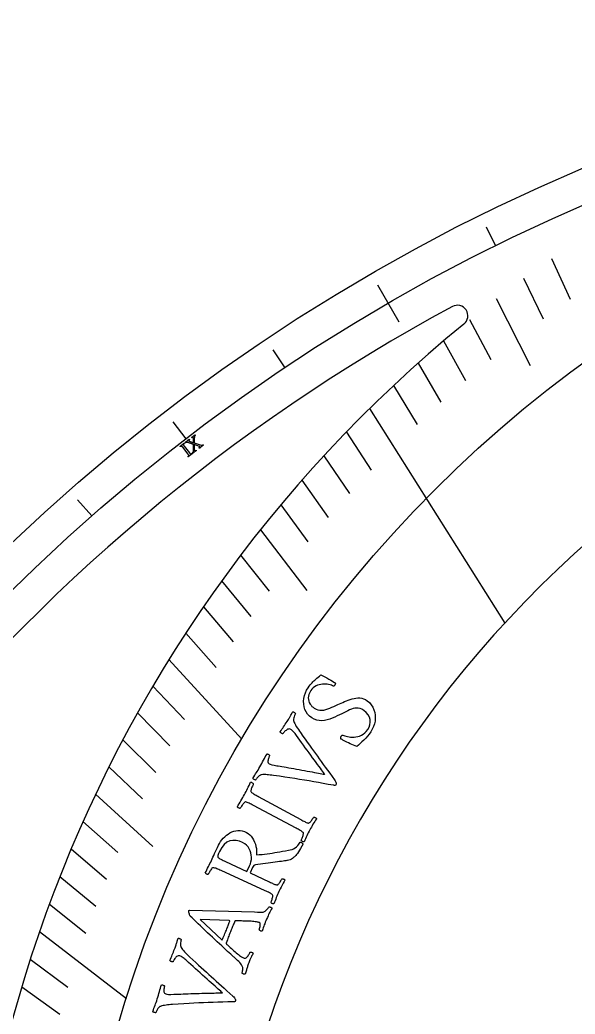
# Model space of a CAD drawing. Header units: millimetres. Extents: x -45 to 45, y -45 to 45.
# Drawn here: x -30.84 to -17.66, y 21.4 to 45 of the extents above; entities that cross this region are included whole.
import ezdxf

# ---------------------------------------------------------------- set-up
doc = ezdxf.new("R2010")
doc.units = ezdxf.units.MM
for name, color, linetype in [('CUT_INNER', 6, 'Continuous'), ('CUT_OUTER', 1, 'Continuous'), ('ENGRAVE', 7, 'Continuous'), ('ENGRAVE_FINE', 8, 'Continuous'), ('TEXT', 5, 'Continuous')]:
    doc.layers.add(name, color=color, linetype=linetype)

msp = doc.modelspace()

# ---------------------------------------------------------------- linework, layer by layer
at = {"layer": 'CUT_INNER'}
for centre, radius, start, end in [((-0.0006, 0.0002), 43.3826, 118.30636, 211.80699), ((-20.4535, 37.9752), 0.25, 309.2014, 118.30078), ((-0.0003, 12.859), 32.1407, 129.15716, 252.98559), ((-0.0002, 12.8592), 26.2907, 110.40133, 187.12707)]:
    msp.add_arc(centre, radius, start, end, dxfattribs=at)
at = {"layer": 'CUT_OUTER'}
msp.add_circle((0, 0), 45, dxfattribs=at)
at = {"layer": 'ENGRAVE'}
for points in [[(-22.35, 38.7113), (-21.8416, 37.8308)], [(-22.5369, 35.7748), (-19.3282, 30.6814)], [(-27.3018, 29.8195), (-25.5728, 27.9311)], [(-30.377, 23.3604), (-28.3137, 21.7737)]]:
    msp.add_lwpolyline(points, dxfattribs=at)
for centre, radius in [((0, 0), 44.1916), ((0, 12.859), 29.684)]:
    msp.add_circle(centre, radius, dxfattribs=at)
at = {"layer": 'ENGRAVE_FINE'}
for points in [[(-19.7703, 40.0902), (-19.5455, 39.6343)], [(-18.2194, 39.3373), (-17.7702, 38.3675)], [(-18.8825, 38.8685), (-18.4149, 37.9061)], [(-19.5306, 38.3854), (-18.7205, 36.7933)], [(-20.1635, 37.8885), (-19.6595, 36.9415)], [(-20.7809, 37.3784), (-20.2589, 36.4395)], [(-24.834, 37.1667), (-24.5515, 36.744)], [(-21.3824, 36.8556), (-20.8426, 35.9252)], [(-21.9678, 36.3209), (-21.4103, 35.3992)], [(-27.2116, 35.4629), (-26.9022, 35.0596)], [(-23.0895, 35.2179), (-22.4972, 34.3145)], [(-23.6254, 34.6508), (-23.016, 33.757)], [(-24.1446, 34.0741), (-23.5182, 33.1902)], [(-29.4728, 33.6072), (-29.1376, 33.225)], [(-24.6468, 33.4885), (-24.0037, 32.6147)], [(-25.1321, 32.8945), (-24.0317, 31.4543)], [(-25.6002, 32.2928), (-24.9241, 31.4399)], [(-26.0513, 31.6838), (-25.359, 30.8419)], [(-26.4852, 31.0682), (-25.777, 30.2374)], [(-26.902, 30.4466), (-26.178, 29.6272)], [(-27.6844, 29.1874), (-26.9296, 28.3916)], [(-28.0501, 28.5509), (-27.2802, 27.7672)], [(-28.3989, 27.9105), (-27.6141, 27.1392)], [(-28.7308, 27.2667), (-27.9314, 26.5081)], [(-29.0461, 26.6201), (-27.6883, 25.3757)], [(-29.3448, 25.9711), (-28.5169, 25.2384)], [(-29.627, 25.3202), (-28.7853, 24.6008)], [(-29.8931, 24.6678), (-29.0377, 23.9619)], [(-30.143, 24.0144), (-29.2742, 23.3223)], [(-30.5953, 22.7063), (-29.7006, 22.0423)], [(-30.7981, 22.0524), (-29.8909, 21.4028)]]:
    msp.add_lwpolyline(points, dxfattribs=at)
at = {"layer": 'TEXT'}
for points in [[(-26.9923, 34.9139), (-26.9867, 34.9183), (-26.9813, 34.9227), (-26.9759, 34.9271), (-26.9707, 34.9316), (-26.9655, 34.9361), (-26.9601, 34.9406), (-26.9546, 34.9452), (-26.9489, 34.9499), (-26.9475, 34.9495), (-26.9461, 34.9487), (-26.9448, 34.9473), (-26.9433, 34.9455), (-26.9421, 34.9436), (-26.9412, 34.9419), (-26.9407, 34.9404), (-26.9405, 34.939), (-26.9419, 34.9379), (-26.9437, 34.9363), (-26.946, 34.9343), (-26.9487, 34.9318), (-26.9515, 34.9291), (-26.9542, 34.9264), (-26.9567, 34.9237), (-26.9591, 34.921), (-26.961, 34.9184), (-26.9622, 34.9162), (-26.9628, 34.9143), (-26.9626, 34.9126), (-26.9615, 34.9101), (-26.9601, 34.9075), (-26.9583, 34.9046), (-26.9562, 34.9015), (-26.9538, 34.8982), (-26.9513, 34.8948), (-26.9486, 34.8913), (-26.9458, 34.8877), (-26.9454, 34.8871), (-26.9449, 34.8865), (-26.9445, 34.8859), (-26.944, 34.8853), (-26.9436, 34.8848), (-26.9431, 34.8842), (-26.9427, 34.8836), (-26.9422, 34.883), (-26.8168, 34.7206), (-26.8164, 34.7201), (-26.8159, 34.7195), (-26.8155, 34.7189), (-26.815, 34.7183), (-26.8146, 34.7177), (-26.8141, 34.7171), (-26.8137, 34.7166), (-26.8132, 34.716), (-26.8104, 34.7124), (-26.8077, 34.709), (-26.8051, 34.7057), (-26.8026, 34.7027), (-26.8003, 34.6999), (-26.798, 34.6975), (-26.7957, 34.6955), (-26.7936, 34.6938), (-26.7922, 34.6934), (-26.7902, 34.6935), (-26.7877, 34.694), (-26.7847, 34.6951), (-26.7814, 34.6965), (-26.778, 34.6981), (-26.7747, 34.7), (-26.7714, 34.702), (-26.7683, 34.7039), (-26.7658, 34.7056), (-26.7638, 34.7069), (-26.7624, 34.708), (-26.7611, 34.7075), (-26.7598, 34.7066), (-26.7583, 34.7053), (-26.7568, 34.7036), (-26.7554, 34.7018), (-26.7545, 34.7001), (-26.754, 34.6985), (-26.754, 34.6971), (-26.76, 34.693), (-26.7659, 34.689), (-26.7717, 34.6851), (-26.7774, 34.6812), (-26.7829, 34.6773), (-26.7885, 34.6733), (-26.7941, 34.6691), (-26.7998, 34.6648), (-26.8052, 34.6606), (-26.8106, 34.6562), (-26.816, 34.6517), (-26.8214, 34.6471), (-26.8269, 34.6424), (-26.8323, 34.6377), (-26.8378, 34.6329), (-26.8433, 34.628), (-26.8447, 34.6284), (-26.8461, 34.6293), (-26.8475, 34.6306), (-26.8489, 34.6324), (-26.8501, 34.6343), (-26.851, 34.636), (-26.8515, 34.6376), (-26.8517, 34.6389), (-26.8503, 34.64), (-26.8485, 34.6416), (-26.8463, 34.6436), (-26.8436, 34.6461), (-26.8408, 34.6488), (-26.8382, 34.6516), (-26.8357, 34.6545), (-26.8335, 34.6574), (-26.8316, 34.6601), (-26.8304, 34.6624), (-26.8299, 34.6642), (-26.8301, 34.6656), (-26.8314, 34.6686), (-26.8331, 34.6719), (-26.8352, 34.6753), (-26.8377, 34.679), (-26.8406, 34.6828), (-26.8435, 34.6868), (-26.8466, 34.6909), (-26.8499, 34.6951), (-26.9754, 34.8573), (-26.9787, 34.8615), (-26.9819, 34.8656), (-26.9851, 34.8695), (-26.9881, 34.8733), (-26.9911, 34.8768), (-26.994, 34.8798), (-26.9967, 34.8822), (-26.9994, 34.8842), (-27.0007, 34.8849), (-27.0027, 34.8849), (-27.0051, 34.8843), (-27.0081, 34.883), (-27.0114, 34.8814), (-27.0147, 34.8796), (-27.0181, 34.8776), (-27.0214, 34.8756), (-27.0245, 34.8736), (-27.027, 34.8719), (-27.029, 34.8705), (-27.0305, 34.8695), (-27.0317, 34.87), (-27.0331, 34.8709), (-27.0345, 34.8722), (-27.0361, 34.8739), (-27.0374, 34.8757), (-27.0384, 34.8774), (-27.0389, 34.8789), (-27.0389, 34.8804), (-27.0329, 34.8847), (-27.0269, 34.8889), (-27.021, 34.8931), (-27.0151, 34.8973), (-27.0092, 34.9014), (-27.0035, 34.9055), (-26.9979, 34.9097), (-26.9923, 34.9139)], [(-26.8701, 35.0081), (-26.8632, 35.0134), (-26.8567, 35.0186), (-26.8505, 35.0236), (-26.8447, 35.0285), (-26.839, 35.0333), (-26.8334, 35.038), (-26.8278, 35.0427), (-26.8223, 35.0472), (-26.8212, 35.0465), (-26.8199, 35.0453), (-26.8184, 35.0437), (-26.8167, 35.0416), (-26.8152, 35.0395), (-26.8144, 35.0378), (-26.8142, 35.0365), (-26.8147, 35.0357), (-26.8162, 35.0345), (-26.8179, 35.0328), (-26.8199, 35.0308), (-26.8222, 35.0284), (-26.8244, 35.0258), (-26.8264, 35.023), (-26.8282, 35.0201), (-26.8297, 35.0171), (-26.8306, 35.0141), (-26.8308, 35.0112), (-26.8301, 35.0085), (-26.8285, 35.0059), (-26.8265, 35.0038), (-26.8236, 35.0018), (-26.8198, 34.9999), (-26.8152, 34.9981), (-26.7188, 34.964), (-26.719, 34.9819), (-26.7191, 34.9993), (-26.7191, 35.0162), (-26.719, 35.0326), (-26.7191, 35.0478), (-26.7193, 35.061), (-26.7197, 35.0723), (-26.7204, 35.0817), (-26.7206, 35.083), (-26.721, 35.0843), (-26.7214, 35.0855), (-26.722, 35.0866), (-26.7226, 35.0876), (-26.7231, 35.0883), (-26.7234, 35.0888), (-26.7236, 35.0891), (-26.725, 35.0903), (-26.727, 35.0912), (-26.7297, 35.0916), (-26.7331, 35.0918), (-26.7374, 35.091), (-26.7427, 35.0887), (-26.7491, 35.0848), (-26.7566, 35.0794), (-26.7575, 35.0795), (-26.7586, 35.0801), (-26.7601, 35.0814), (-26.7617, 35.0833), (-26.7634, 35.0853), (-26.7646, 35.0872), (-26.7655, 35.0888), (-26.7661, 35.0902), (-26.7602, 35.094), (-26.7547, 35.0976), (-26.7496, 35.1011), (-26.7448, 35.1042), (-26.74, 35.1074), (-26.7351, 35.1109), (-26.7301, 35.1146), (-26.7248, 35.1185), (-26.7177, 35.124), (-26.7112, 35.1292), (-26.7054, 35.134), (-26.7002, 35.1384), (-26.6956, 35.1425), (-26.6914, 35.1462), (-26.6876, 35.1495), (-26.6842, 35.1525), (-26.6831, 35.1518), (-26.6819, 35.1508), (-26.6806, 35.1494), (-26.6791, 35.1477), (-26.6777, 35.1459), (-26.6768, 35.144), (-26.6764, 35.1422), (-26.6764, 35.1405), (-26.6774, 35.1396), (-26.6789, 35.1382), (-26.6809, 35.1362), (-26.6833, 35.1337), (-26.6859, 35.1307), (-26.6885, 35.1273), (-26.691, 35.1234), (-26.6934, 35.1192), (-26.6955, 35.1146), (-26.6972, 35.1098), (-26.6983, 35.1046), (-26.699, 35.0992), (-26.6996, 35.0853), (-26.7001, 35.0724), (-26.7006, 35.0604), (-26.7011, 35.0494), (-26.7015, 35.0388), (-26.7018, 35.0282), (-26.702, 35.0177), (-26.7021, 35.0072), (-26.7021, 34.9961), (-26.7021, 34.9841), (-26.702, 34.9712), (-26.7018, 34.9572), (-26.5408, 34.9018), (-26.5348, 34.9003), (-26.5285, 34.9), (-26.5219, 34.9009), (-26.5151, 34.9028), (-26.5083, 34.9055), (-26.5022, 34.9084), (-26.4966, 34.9116), (-26.4917, 34.915), (-26.4904, 34.9145), (-26.4891, 34.9134), (-26.4877, 34.9119), (-26.4862, 34.9099), (-26.4849, 34.9079), (-26.4839, 34.9063), (-26.4832, 34.9051), (-26.4829, 34.9044), (-26.4887, 34.9006), (-26.4941, 34.8971), (-26.499, 34.8939), (-26.5035, 34.8909), (-26.5081, 34.8879), (-26.513, 34.8844), (-26.5182, 34.8806), (-26.5239, 34.8763), (-26.5316, 34.8704), (-26.5388, 34.8648), (-26.5454, 34.8595), (-26.5514, 34.8545), (-26.5574, 34.8494), (-26.5638, 34.844), (-26.5708, 34.8381), (-26.5783, 34.8318), (-26.5797, 34.8323), (-26.5812, 34.8333), (-26.5829, 34.8348), (-26.5846, 34.8369), (-26.5861, 34.839), (-26.5869, 34.8407), (-26.5871, 34.842), (-26.5866, 34.8428), (-26.5853, 34.8439), (-26.5838, 34.8454), (-26.582, 34.8474), (-26.5799, 34.8498), (-26.5778, 34.8524), (-26.5759, 34.8552), (-26.5743, 34.8581), (-26.5728, 34.8611), (-26.5717, 34.864), (-26.5714, 34.8665), (-26.5717, 34.8688), (-26.5727, 34.8707), (-26.5731, 34.8711), (-26.5736, 34.8715), (-26.5742, 34.872), (-26.5749, 34.8724), (-26.5757, 34.8728), (-26.5765, 34.8732), (-26.5772, 34.8734), (-26.578, 34.8735), (-26.7049, 34.919), (-26.7048, 34.9098), (-26.7047, 34.9002), (-26.7045, 34.8901), (-26.7042, 34.8796), (-26.7038, 34.8689), (-26.7035, 34.8583), (-26.7031, 34.8479), (-26.7027, 34.8376), (-26.7023, 34.8277), (-26.7018, 34.8185), (-26.7013, 34.8099), (-26.7007, 34.8019), (-26.7002, 34.7949), (-26.6997, 34.7891), (-26.6993, 34.7844), (-26.6989, 34.781), (-26.6988, 34.7804), (-26.6987, 34.7796), (-26.6985, 34.7788), (-26.6983, 34.7778), (-26.698, 34.7767), (-26.6976, 34.7757), (-26.6971, 34.7746), (-26.6964, 34.7736), (-26.6946, 34.7722), (-26.6921, 34.7716), (-26.6889, 34.7716), (-26.6848, 34.7723), (-26.6799, 34.774), (-26.6742, 34.777), (-26.6675, 34.7812), (-26.66, 34.7867), (-26.6587, 34.7862), (-26.6573, 34.7852), (-26.6558, 34.7837), (-26.6541, 34.7819), (-26.6526, 34.78), (-26.6515, 34.7784), (-26.6509, 34.7772), (-26.6508, 34.7764), (-26.6564, 34.7727), (-26.662, 34.769), (-26.6676, 34.7652), (-26.6733, 34.7613), (-26.6789, 34.7574), (-26.6844, 34.7534), (-26.6898, 34.7495), (-26.6952, 34.7454), (-26.7023, 34.7399), (-26.7088, 34.7347), (-26.7147, 34.7299), (-26.72, 34.7254), (-26.7251, 34.721), (-26.7302, 34.7165), (-26.7354, 34.7119), (-26.7407, 34.7073), (-26.7419, 34.7081), (-26.7431, 34.7094), (-26.7443, 34.7111), (-26.7456, 34.7132), (-26.7467, 34.7152), (-26.7476, 34.7168), (-26.7481, 34.718), (-26.7484, 34.7188), (-26.7472, 34.7198), (-26.7455, 34.7216), (-26.743, 34.7241), (-26.7399, 34.7275), (-26.7365, 34.7314), (-26.7331, 34.7358), (-26.7298, 34.7406), (-26.7267, 34.7457), (-26.7239, 34.7511), (-26.7219, 34.7564), (-26.7208, 34.7617), (-26.7204, 34.767), (-26.7204, 34.7816), (-26.7204, 34.7955), (-26.7205, 34.8088), (-26.7206, 34.8214), (-26.7208, 34.8337), (-26.721, 34.846), (-26.7212, 34.8583), (-26.7215, 34.8706), (-26.7218, 34.8832), (-26.722, 34.8963), (-26.7223, 34.91), (-26.7225, 34.9241), (-26.7276, 34.9261), (-26.7334, 34.9282), (-26.7398, 34.9305), (-26.7469, 34.933), (-26.7544, 34.9356), (-26.762, 34.9383), (-26.7697, 34.941), (-26.7776, 34.9439), (-26.7855, 34.9467), (-26.793, 34.9494), (-26.8004, 34.952), (-26.8075, 34.9544), (-26.8141, 34.9567), (-26.8202, 34.9588), (-26.8256, 34.9607), (-26.8303, 34.9623), (-26.8342, 34.9637), (-26.837, 34.9646), (-26.8387, 34.9652), (-26.8392, 34.9654), (-26.846, 34.9678), (-26.8523, 34.9698), (-26.8581, 34.9713), (-26.8635, 34.9722), (-26.8686, 34.9728), (-26.874, 34.973), (-26.8795, 34.9729), (-26.8851, 34.9724), (-26.8888, 34.9718), (-26.8926, 34.9709), (-26.8963, 34.9696), (-26.9001, 34.968), (-26.9036, 34.9662), (-26.9066, 34.9646), (-26.9091, 34.9631), (-26.9111, 34.9617), (-26.9121, 34.9614), (-26.9132, 34.9619), (-26.9146, 34.9632), (-26.9163, 34.9651), (-26.9179, 34.9673), (-26.9189, 34.9693), (-26.9195, 34.9711), (-26.9195, 34.9726), (-26.9126, 34.9776), (-26.9061, 34.9822), (-26.9002, 34.9864), (-26.8947, 34.9901), (-26.8892, 34.9939), (-26.8833, 34.9982), (-26.877, 35.0029), (-26.8701, 35.0081)], [(-23.9964, 29.1482), (-23.9718, 29.1833), (-23.9484, 29.2145), (-23.926, 29.2418), (-23.9047, 29.2654), (-23.8836, 29.2869), (-23.8615, 29.3082), (-23.8385, 29.3293), (-23.8145, 29.3501), (-23.7887, 29.3722), (-23.7602, 29.3969), (-23.7289, 29.4243), (-23.6949, 29.4544), (-23.647, 29.4308), (-23.5989, 29.4059), (-23.5506, 29.3798), (-23.5021, 29.3525), (-23.4568, 29.3262), (-23.4177, 29.3032), (-23.3849, 29.2835), (-23.3583, 29.2672), (-23.3532, 29.2633), (-23.3505, 29.2573), (-23.3504, 29.2493), (-23.3528, 29.2391), (-23.3566, 29.2285), (-23.3604, 29.2193), (-23.3643, 29.2114), (-23.3683, 29.2049), (-23.3743, 29.1976), (-23.3807, 29.192), (-23.3877, 29.188), (-23.3952, 29.1857), (-23.4189, 29.197), (-23.4458, 29.2071), (-23.4761, 29.2161), (-23.5097, 29.2239), (-23.5454, 29.2298), (-23.5822, 29.233), (-23.6199, 29.2337), (-23.6586, 29.2317), (-23.6974, 29.2266), (-23.7355, 29.2179), (-23.7729, 29.2056), (-23.8096, 29.1897), (-23.8446, 29.1696), (-23.8767, 29.1447), (-23.906, 29.115), (-23.9324, 29.0805), (-23.9605, 29.0338), (-23.9802, 28.9888), (-23.9916, 28.9456), (-23.9946, 28.9043), (-23.991, 28.865), (-23.9825, 28.8281), (-23.969, 28.7936), (-23.9507, 28.7615), (-23.929, 28.7321), (-23.9057, 28.7059), (-23.8806, 28.6829), (-23.8539, 28.6631), (-23.809, 28.6377), (-23.7638, 28.6208), (-23.7183, 28.6124), (-23.6726, 28.6124), (-23.6265, 28.6188), (-23.58, 28.6295), (-23.533, 28.6445), (-23.4857, 28.6638), (-23.4379, 28.6851), (-23.3897, 28.7062), (-23.3411, 28.7272), (-23.2921, 28.748), (-23.2552, 28.7646), (-23.2164, 28.7819), (-23.1757, 28.8), (-23.1332, 28.8189), (-23.0894, 28.8374), (-23.0449, 28.8545), (-22.9996, 28.8701), (-22.9537, 28.8843), (-22.9074, 28.8956), (-22.8613, 28.9027), (-22.8153, 28.9056), (-22.7696, 28.9044), (-22.7246, 28.8978), (-22.6809, 28.8849), (-22.6385, 28.8657), (-22.5973, 28.8402), (-22.5424, 28.7951), (-22.4968, 28.7443), (-22.4604, 28.6879), (-22.4333, 28.6257), (-22.4149, 28.5602), (-22.4047, 28.4936), (-22.4028, 28.4259), (-22.409, 28.357), (-22.4229, 28.2891), (-22.4441, 28.224), (-22.4726, 28.1617), (-22.5083, 28.1021), (-22.5466, 28.0488), (-22.5872, 27.9985), (-22.6303, 27.9512), (-22.6757, 27.9068), (-22.7209, 27.8648), (-22.7631, 27.8246), (-22.8022, 27.7863), (-22.8384, 27.7497), (-22.8768, 27.7653), (-22.916, 27.7821), (-22.9562, 27.8), (-22.9972, 27.8191), (-23.0373, 27.8382), (-23.0747, 27.8565), (-23.1095, 27.8738), (-23.1416, 27.8901), (-23.1694, 27.9046), (-23.1912, 27.9162), (-23.2071, 27.9249), (-23.217, 27.9309), (-23.2187, 27.9405), (-23.2196, 27.9502), (-23.2199, 27.9601), (-23.2194, 27.9702), (-23.218, 27.98), (-23.2155, 27.9894), (-23.2119, 27.9983), (-23.2072, 28.0066), (-23.1998, 28.0151), (-23.1911, 28.0199), (-23.1811, 28.021), (-23.1698, 28.0184), (-23.1493, 28.0112), (-23.1245, 28.0039), (-23.0955, 27.9965), (-23.0623, 27.989), (-23.0259, 27.9825), (-22.9873, 27.9782), (-22.9467, 27.9762), (-22.9039, 27.9764), (-22.8603, 27.9801), (-22.8171, 27.9884), (-22.7743, 28.0014), (-22.7318, 28.019), (-22.6907, 28.0426), (-22.6518, 28.0736), (-22.6151, 28.1119), (-22.5806, 28.1576), (-22.5504, 28.2117), (-22.5313, 28.2685), (-22.5234, 28.328), (-22.5266, 28.3904), (-22.5422, 28.4519), (-22.5717, 28.5086), (-22.6152, 28.5606), (-22.6727, 28.6078), (-22.7184, 28.6357), (-22.7626, 28.6547), (-22.8053, 28.665), (-22.8467, 28.6665), (-22.8875, 28.6613), (-22.9288, 28.6518), (-22.9705, 28.6379), (-23.0128, 28.6196), (-23.0559, 28.5986), (-23.1005, 28.5766), (-23.1465, 28.5536), (-23.194, 28.5295), (-23.2488, 28.5039), (-23.3053, 28.4782), (-23.3637, 28.4525), (-23.4238, 28.4267), (-23.4849, 28.4036), (-23.5463, 28.3857), (-23.6081, 28.3732), (-23.6702, 28.3659), (-23.7318, 28.3665), (-23.792, 28.3773), (-23.8507, 28.3985), (-23.908, 28.4302), (-23.9634, 28.4721), (-24.0096, 28.5197), (-24.0464, 28.573), (-24.074, 28.6321), (-24.0926, 28.695), (-24.1028, 28.7595), (-24.1045, 28.8257), (-24.0978, 28.8936), (-24.0832, 28.9611), (-24.0614, 29.0261), (-24.0325, 29.0885), (-23.9964, 29.1482)], [(-25.1424, 27.2723), (-25.1199, 27.3121), (-25.0981, 27.3515), (-25.077, 27.3905), (-25.0567, 27.4291), (-25.0368, 27.4673), (-25.0168, 27.505), (-24.9968, 27.5424), (-24.9768, 27.5793), (-24.9697, 27.5779), (-24.9608, 27.5745), (-24.9502, 27.5689), (-24.9378, 27.5613), (-24.9263, 27.5532), (-24.9184, 27.5461), (-24.914, 27.5401), (-24.9132, 27.5351), (-24.9167, 27.5283), (-24.9214, 27.5179), (-24.9272, 27.5037), (-24.9342, 27.4858), (-24.9411, 27.466), (-24.9464, 27.4459), (-24.9503, 27.4256), (-24.9527, 27.4051), (-24.9521, 27.3859), (-24.9468, 27.3693), (-24.937, 27.3555), (-24.9226, 27.3445), (-24.8969, 27.3332), (-24.8578, 27.3217), (-24.8054, 27.3097), (-24.7396, 27.2974), (-24.705, 27.2915), (-24.6652, 27.2848), (-24.62, 27.2772), (-24.5696, 27.2687), (-24.5153, 27.2594), (-24.4582, 27.2495), (-24.3986, 27.239), (-24.3363, 27.2278), (-24.2726, 27.2164), (-24.2089, 27.205), (-24.1451, 27.1937), (-24.0813, 27.1824), (-24.0188, 27.1713), (-23.9589, 27.1604), (-23.9016, 27.1498), (-23.847, 27.1395), (-23.7961, 27.1297), (-23.7501, 27.1208), (-23.7091, 27.1128), (-23.6729, 27.1056), (-23.6429, 27.0997), (-23.6207, 27.0954), (-23.6061, 27.0928), (-23.5992, 27.0917), (-23.605, 27.1002), (-23.6159, 27.1154), (-23.6318, 27.1372), (-23.6527, 27.1657), (-23.6778, 27.1996), (-23.7061, 27.2378), (-23.7376, 27.2803), (-23.7724, 27.327), (-23.8097, 27.3771), (-23.8488, 27.43), (-23.8897, 27.4854), (-23.9323, 27.5435), (-23.976, 27.6033), (-24.0199, 27.6635), (-24.0641, 27.7243), (-24.1085, 27.7856), (-24.1523, 27.8462), (-24.1948, 27.9052), (-24.2359, 27.9624), (-24.2756, 28.0178), (-24.2907, 28.0386), (-24.3067, 28.0591), (-24.3236, 28.0793), (-24.3416, 28.0994), (-24.3596, 28.118), (-24.3768, 28.1341), (-24.3931, 28.1475), (-24.4087, 28.1583), (-24.4275, 28.1673), (-24.4465, 28.1706), (-24.4658, 28.1684), (-24.4853, 28.1606), (-24.5044, 28.1493), (-24.5224, 28.1364), (-24.5393, 28.1219), (-24.5551, 28.106), (-24.569, 28.0904), (-24.5802, 28.0772), (-24.5887, 28.0663), (-24.5946, 28.0578), (-24.601, 28.0558), (-24.6094, 28.0568), (-24.6198, 28.0607), (-24.6323, 28.0676), (-24.6443, 28.0758), (-24.6534, 28.0839), (-24.6595, 28.0919), (-24.6626, 28.0998), (-24.6412, 28.1317), (-24.6201, 28.1625), (-24.5995, 28.1922), (-24.5792, 28.221), (-24.559, 28.2498), (-24.5387, 28.2797), (-24.5182, 28.3109), (-24.4975, 28.3432), (-24.4808, 28.3698), (-24.466, 28.3935), (-24.4532, 28.4145), (-24.4423, 28.4327), (-24.4326, 28.4494), (-24.4231, 28.4661), (-24.4138, 28.4827), (-24.4047, 28.4992), (-24.3952, 28.5167), (-24.3845, 28.5359), (-24.3726, 28.5569), (-24.3595, 28.5798), (-24.3524, 28.578), (-24.3436, 28.5738), (-24.3331, 28.5673), (-24.3209, 28.5583), (-24.3096, 28.5491), (-24.302, 28.5418), (-24.298, 28.5365), (-24.2977, 28.5331), (-24.3032, 28.523), (-24.3102, 28.5074), (-24.3188, 28.4861), (-24.3289, 28.4592), (-24.3375, 28.4298), (-24.3415, 28.4012), (-24.3409, 28.3733), (-24.3358, 28.3461), (-24.3286, 28.3251), (-24.3165, 28.2986), (-24.2995, 28.2668), (-24.2776, 28.2295), (-24.2532, 28.1903), (-24.2287, 28.1527), (-24.2044, 28.1166), (-24.18, 28.082), (-24.1234, 28.0022), (-24.069, 27.9258), (-24.0169, 27.853), (-23.9669, 27.7837), (-23.9185, 27.7167), (-23.871, 27.6508), (-23.8244, 27.5861), (-23.7786, 27.5225), (-23.7328, 27.459), (-23.686, 27.3944), (-23.6381, 27.3288), (-23.5893, 27.2621), (-23.5386, 27.1931), (-23.4853, 27.1203), (-23.4294, 27.0437), (-23.3708, 26.9635), (-23.3559, 26.9415), (-23.3448, 26.9213), (-23.3375, 26.9027), (-23.3339, 26.8859), (-23.3334, 26.8704), (-23.3349, 26.8561), (-23.3387, 26.8429), (-23.3445, 26.8307), (-23.3475, 26.828), (-23.3522, 26.8266), (-23.3586, 26.8268), (-23.3668, 26.8283), (-23.3754, 26.8303), (-23.3829, 26.8316), (-23.3894, 26.8323), (-23.3949, 26.8324), (-23.5187, 26.855), (-23.6384, 26.8765), (-23.7541, 26.897), (-23.8657, 26.9164), (-23.9757, 26.9354), (-24.0868, 26.9541), (-24.1989, 26.9727), (-24.312, 26.9912), (-24.4287, 27.0097), (-24.5517, 27.0283), (-24.6808, 27.0469), (-24.8162, 27.0657), (-24.8577, 27.0715), (-24.8974, 27.0764), (-24.9351, 27.0804), (-24.971, 27.0835), (-25.0056, 27.0854), (-25.0395, 27.0859), (-25.0726, 27.0848), (-25.1049, 27.0822), (-25.1183, 27.0799), (-25.1322, 27.0746), (-25.1466, 27.0662), (-25.1615, 27.0549), (-25.1762, 27.0418), (-25.1899, 27.0284), (-25.2025, 27.0146), (-25.2142, 27.0005), (-25.2245, 26.987), (-25.2331, 26.9753), (-25.2399, 26.9652), (-25.245, 26.9568), (-25.2476, 26.9568), (-25.2542, 26.9594), (-25.2646, 26.9646), (-25.2789, 26.9724), (-25.2932, 26.9806), (-25.3035, 26.987), (-25.3099, 26.9916), (-25.3124, 26.9944), (-25.2882, 27.0346), (-25.2658, 27.0711), (-25.2453, 27.1039), (-25.2266, 27.1329), (-25.208, 27.1621), (-25.1878, 27.195), (-25.166, 27.2318), (-25.1424, 27.2723)], [(-25.5106, 26.6102), (-25.4911, 26.6469), (-25.4723, 26.6833), (-25.4541, 26.7194), (-25.4366, 26.7553), (-25.4191, 26.7914), (-25.401, 26.8281), (-25.3822, 26.8656), (-25.3628, 26.9038), (-25.3547, 26.9049), (-25.3455, 26.9037), (-25.3353, 26.9), (-25.3242, 26.8939), (-25.3136, 26.8867), (-25.3052, 26.8797), (-25.2991, 26.8729), (-25.2953, 26.8664), (-25.3001, 26.8571), (-25.3062, 26.8445), (-25.3136, 26.8285), (-25.3222, 26.809), (-25.3311, 26.7881), (-25.3392, 26.7675), (-25.3464, 26.7473), (-25.3528, 26.7275), (-25.3574, 26.7095), (-25.3589, 26.6948), (-25.3575, 26.6834), (-25.3531, 26.6753), (-25.3419, 26.6648), (-25.3285, 26.6542), (-25.3129, 26.6433), (-25.295, 26.6322), (-25.2754, 26.6209), (-25.2549, 26.6092), (-25.2334, 26.5972), (-25.2109, 26.5849), (-25.2073, 26.5829), (-25.2037, 26.5809), (-25.2, 26.5789), (-25.1964, 26.5769), (-25.1928, 26.575), (-25.1892, 26.573), (-25.1855, 26.571), (-25.1819, 26.569), (-24.1727, 26.0196), (-24.169, 26.0176), (-24.1654, 26.0156), (-24.1618, 26.0137), (-24.1582, 26.0117), (-24.1545, 26.0097), (-24.1509, 26.0077), (-24.1473, 26.0057), (-24.1436, 26.0038), (-24.1211, 25.9916), (-24.0996, 25.9802), (-24.0791, 25.9695), (-24.0595, 25.9595), (-24.041, 25.9507), (-24.0238, 25.9436), (-24.0079, 25.9381), (-23.9932, 25.9343), (-23.9851, 25.9352), (-23.9752, 25.9399), (-23.9638, 25.9483), (-23.9506, 25.9605), (-23.9369, 25.975), (-23.9236, 25.9905), (-23.9107, 26.007), (-23.8982, 26.0245), (-23.887, 26.0412), (-23.8778, 26.0551), (-23.8707, 26.0663), (-23.8657, 26.0748), (-23.8582, 26.0748), (-23.8494, 26.073), (-23.8391, 26.0696), (-23.8274, 26.0644), (-23.8163, 26.0581), (-23.8077, 26.0515), (-23.8017, 26.0446), (-23.7982, 26.0374), (-23.82, 26.0035), (-23.8411, 25.9703), (-23.8617, 25.9377), (-23.8816, 25.9058), (-23.9011, 25.8738), (-23.9204, 25.841), (-23.9394, 25.8076), (-23.9582, 25.7734), (-23.976, 25.7398), (-23.9934, 25.7056), (-24.0105, 25.6709), (-24.0273, 25.6355), (-24.0439, 25.5997), (-24.0604, 25.5635), (-24.0768, 25.5269), (-24.0933, 25.4899), (-24.1012, 25.4889), (-24.1103, 25.4901), (-24.1205, 25.4936), (-24.1318, 25.4995), (-24.1426, 25.5063), (-24.1512, 25.513), (-24.1575, 25.5195), (-24.1616, 25.5258), (-24.1573, 25.5346), (-24.1518, 25.5467), (-24.1452, 25.562), (-24.1375, 25.5805), (-24.1297, 25.6006), (-24.1229, 25.6207), (-24.1171, 25.6407), (-24.1122, 25.6607), (-24.1091, 25.6787), (-24.1084, 25.6929), (-24.1101, 25.7031), (-24.1143, 25.7095), (-24.1277, 25.7221), (-24.1438, 25.7348), (-24.1625, 25.7476), (-24.184, 25.7605), (-24.2072, 25.7736), (-24.2315, 25.787), (-24.2568, 25.8008), (-24.283, 25.8149), (-25.2968, 26.3558), (-25.3232, 26.3698), (-25.349, 26.3832), (-25.374, 26.3961), (-25.3984, 26.4084), (-25.4216, 26.4192), (-25.4431, 26.4278), (-25.4629, 26.434), (-25.4811, 26.4378), (-25.4897, 26.4381), (-25.4997, 26.4336), (-25.5111, 26.4243), (-25.5239, 26.4102), (-25.5372, 26.3934), (-25.5503, 26.3758), (-25.5631, 26.3575), (-25.5758, 26.3385), (-25.5873, 26.3206), (-25.5966, 26.3056), (-25.6038, 26.2936), (-25.6089, 26.2845), (-25.6165, 26.2841), (-25.6255, 26.2855), (-25.6359, 26.2886), (-25.6477, 26.2935), (-25.659, 26.2995), (-25.6676, 26.306), (-25.6737, 26.3129), (-25.6772, 26.3203), (-25.6559, 26.3578), (-25.6345, 26.3947), (-25.6132, 26.4313), (-25.5917, 26.4674), (-25.5706, 26.5033), (-25.55, 26.539), (-25.53, 26.5747), (-25.5106, 26.6102)], [(-26.1274, 25.4115), (-26.1049, 25.4539), (-26.0786, 25.4951), (-26.0486, 25.5354), (-26.0147, 25.5745), (-25.9778, 25.6114), (-25.9387, 25.6449), (-25.8973, 25.6751), (-25.8537, 25.7018), (-25.8082, 25.7241), (-25.7614, 25.7411), (-25.7131, 25.7526), (-25.6635, 25.7587), (-25.613, 25.7585), (-25.5622, 25.7508), (-25.5111, 25.7358), (-25.4596, 25.7134), (-25.4184, 25.6887), (-25.3809, 25.6582), (-25.3471, 25.6219), (-25.317, 25.5799), (-25.2908, 25.5338), (-25.2687, 25.4856), (-25.2507, 25.4353), (-25.2368, 25.3828), (-25.2272, 25.33), (-25.2222, 25.2785), (-25.2219, 25.2285), (-25.2262, 25.1798), (-25.1583, 25.1865), (-25.0928, 25.1935), (-25.0299, 25.2008), (-24.9695, 25.2085), (-24.9102, 25.2165), (-24.8508, 25.2252), (-24.7913, 25.2344), (-24.7316, 25.2442), (-24.6703, 25.2545), (-24.6057, 25.2654), (-24.538, 25.2767), (-24.467, 25.2886), (-24.4215, 25.2982), (-24.3798, 25.311), (-24.3418, 25.327), (-24.3076, 25.3462), (-24.2757, 25.3702), (-24.2447, 25.4005), (-24.2147, 25.4371), (-24.1855, 25.4801), (-24.1775, 25.4809), (-24.1683, 25.4788), (-24.1579, 25.4738), (-24.1463, 25.4658), (-24.1354, 25.4572), (-24.1271, 25.4504), (-24.1214, 25.4454), (-24.1183, 25.442), (-24.1481, 25.386), (-24.1763, 25.3354), (-24.203, 25.2903), (-24.228, 25.2506), (-24.2512, 25.2164), (-24.2721, 25.1877), (-24.2908, 25.1644), (-24.3072, 25.1467), (-24.3195, 25.1362), (-24.3344, 25.124), (-24.352, 25.1101), (-24.3721, 25.0944), (-24.3955, 25.0791), (-24.4229, 25.066), (-24.4543, 25.0554), (-24.4897, 25.047), (-24.5063, 25.0443), (-24.529, 25.0407), (-24.5579, 25.0364), (-24.5929, 25.0313), (-24.633, 25.0257), (-24.677, 25.0196), (-24.7251, 25.0132), (-24.7772, 25.0063), (-24.8323, 24.999), (-24.8892, 24.9914), (-24.9479, 24.9835), (-25.0086, 24.9751), (-25.0697, 24.9667), (-25.1302, 24.9586), (-25.1898, 24.9507), (-25.2488, 24.9431), (-25.2677, 24.9371), (-25.2849, 24.9249), (-25.3006, 24.9065), (-25.3146, 24.8819), (-25.3752, 24.7535), (-24.9211, 24.5406), (-24.9173, 24.5389), (-24.9136, 24.5371), (-24.9098, 24.5353), (-24.9061, 24.5336), (-24.9023, 24.5318), (-24.8986, 24.5301), (-24.8949, 24.5283), (-24.8911, 24.5266), (-24.8679, 24.5158), (-24.8458, 24.5057), (-24.8246, 24.4962), (-24.8045, 24.4875), (-24.7855, 24.4798), (-24.7679, 24.4737), (-24.7517, 24.4692), (-24.7368, 24.4662), (-24.7287, 24.4677), (-24.7192, 24.473), (-24.7082, 24.4821), (-24.6959, 24.495), (-24.683, 24.5103), (-24.6707, 24.5266), (-24.6588, 24.5438), (-24.6474, 24.5621), (-24.6372, 24.5794), (-24.6289, 24.5938), (-24.6225, 24.6054), (-24.618, 24.6142), (-24.6105, 24.6146), (-24.6015, 24.6134), (-24.5911, 24.6106), (-24.5791, 24.6061), (-24.5676, 24.6005), (-24.5587, 24.5945), (-24.5523, 24.5879), (-24.5484, 24.5809), (-24.5681, 24.5458), (-24.5872, 24.5114), (-24.6057, 24.4776), (-24.6237, 24.4445), (-24.6412, 24.4114), (-24.6585, 24.3776), (-24.6755, 24.343), (-24.6921, 24.3078), (-24.7079, 24.2732), (-24.7232, 24.238), (-24.7382, 24.2023), (-24.7528, 24.166), (-24.7672, 24.1293), (-24.7815, 24.0922), (-24.7957, 24.0546), (-24.8099, 24.0167), (-24.8178, 24.0151), (-24.8269, 24.0158), (-24.8373, 24.0187), (-24.849, 24.0239), (-24.8601, 24.0301), (-24.8691, 24.0363), (-24.8758, 24.0423), (-24.8803, 24.0484), (-24.8765, 24.0574), (-24.8718, 24.0698), (-24.8661, 24.0855), (-24.8595, 24.1044), (-24.8529, 24.125), (-24.8474, 24.1454), (-24.8427, 24.1658), (-24.8391, 24.186), (-24.8371, 24.2042), (-24.8372, 24.2184), (-24.8396, 24.2285), (-24.8442, 24.2346), (-24.8583, 24.2464), (-24.8751, 24.2581), (-24.8946, 24.2698), (-24.9167, 24.2813), (-24.9407, 24.293), (-24.9658, 24.3049), (-24.9918, 24.3171), (-25.0189, 24.3296), (-26.0646, 24.806), (-26.0918, 24.8183), (-26.1183, 24.8302), (-26.1441, 24.8415), (-26.1692, 24.8523), (-26.193, 24.8617), (-26.2149, 24.869), (-26.2351, 24.874), (-26.2534, 24.8767), (-26.2621, 24.8764), (-26.2718, 24.8713), (-26.2826, 24.8614), (-26.2945, 24.8466), (-26.3067, 24.829), (-26.3186, 24.811), (-26.3302, 24.7924), (-26.3414, 24.7732), (-26.3515, 24.7552), (-26.3598, 24.7401), (-26.3661, 24.7279), (-26.3706, 24.7186), (-26.3781, 24.7177), (-26.3872, 24.7186), (-26.3978, 24.7211), (-26.4099, 24.7252), (-26.4215, 24.7305), (-26.4305, 24.7365), (-26.437, 24.743), (-26.441, 24.7502), (-26.422, 24.7888), (-26.403, 24.8268), (-26.384, 24.8641), (-26.3651, 24.9009), (-26.3464, 24.9374), (-26.3282, 24.9739), (-26.3105, 25.0105), (-26.2933, 25.047), (-26.2755, 25.0857), (-26.2573, 25.126), (-26.2387, 25.1679), (-26.2196, 25.2113), (-26.1993, 25.257), (-26.1772, 25.3056), (-26.1533, 25.3571), (-26.1274, 25.4115)], [(-25.5526, 25.4716), (-25.6308, 25.5034), (-25.7074, 25.5206), (-25.7823, 25.5232), (-25.8556, 25.511), (-25.9253, 25.4809), (-25.9896, 25.4293), (-26.0483, 25.3563), (-26.1012, 25.2619), (-26.1073, 25.2486), (-26.1145, 25.2321), (-26.1229, 25.2123), (-26.1325, 25.1893), (-26.1404, 25.1668), (-26.1441, 25.1484), (-26.1436, 25.1342), (-26.1388, 25.1241), (-26.1278, 25.1133), (-26.1124, 25.1018), (-26.0925, 25.0896), (-26.0682, 25.0767), (-26.0415, 25.0636), (-26.0147, 25.0505), (-25.9876, 25.0375), (-25.9602, 25.0246), (-25.45, 24.7886), (-25.388, 24.9199), (-25.3682, 24.9686), (-25.3542, 25.0187), (-25.3461, 25.0704), (-25.3439, 25.1236), (-25.3476, 25.1766), (-25.3575, 25.2279), (-25.3736, 25.2774), (-25.3958, 25.3252), (-25.4246, 25.3695), (-25.4603, 25.4087), (-25.5029, 25.4427), (-25.5526, 25.4716)], [(-25.7527, 22.7489), (-25.756, 22.752), (-25.7661, 22.7611), (-25.7829, 22.7763), (-25.8063, 22.7975), (-25.8356, 22.824), (-25.8696, 22.8547), (-25.9083, 22.8898), (-25.9519, 22.9292), (-25.9991, 22.9721), (-26.0487, 23.0178), (-26.1007, 23.0662), (-26.1551, 23.1173), (-26.2111, 23.1702), (-26.2679, 23.2238), (-26.3256, 23.278), (-26.384, 23.3329), (-26.4422, 23.3877), (-26.4991, 23.4415), (-26.5546, 23.4944), (-26.6089, 23.5464), (-26.6608, 23.5964), (-26.7094, 23.6434), (-26.7547, 23.6876), (-26.7968, 23.7287), (-26.8045, 23.7399), (-26.8116, 23.7545), (-26.818, 23.7725), (-26.8237, 23.794), (-26.828, 23.8155), (-26.83, 23.8335), (-26.8296, 23.848), (-26.8269, 23.8591), (-26.8258, 23.8615), (-26.8248, 23.8633), (-26.8238, 23.8646), (-26.8229, 23.8653), (-26.8218, 23.8659), (-26.8203, 23.8669), (-26.8185, 23.8684), (-26.8163, 23.8703), (-25.2737, 23.826), (-25.198, 23.8223), (-25.1412, 23.8197), (-25.1035, 23.8183), (-25.0848, 23.8181), (-25.068, 23.82), (-25.0509, 23.8252), (-25.0334, 23.8338), (-25.0156, 23.8457), (-24.9983, 23.8596), (-24.9824, 23.8741), (-24.9679, 23.8892), (-24.9548, 23.9049), (-24.9437, 23.9196), (-24.9352, 23.9314), (-24.9291, 23.9405), (-24.9257, 23.9469), (-24.9166, 23.9479), (-24.9066, 23.9465), (-24.8955, 23.9429), (-24.8833, 23.9369), (-24.872, 23.9304), (-24.8634, 23.9251), (-24.8574, 23.9209), (-24.8541, 23.918), (-24.872, 23.8842), (-24.8889, 23.8521), (-24.9048, 23.8218), (-24.9197, 23.7932), (-24.9345, 23.7641), (-24.9499, 23.7319), (-24.9661, 23.6967), (-24.9829, 23.6585), (-25.0001, 23.618), (-25.0153, 23.5807), (-25.0283, 23.5469), (-25.0394, 23.5164), (-25.0501, 23.4858), (-25.062, 23.4515), (-25.0753, 23.4135), (-25.0899, 23.3719), (-25.0978, 23.3701), (-25.1069, 23.3706), (-25.1174, 23.3732), (-25.1292, 23.3781), (-25.1404, 23.3842), (-25.1493, 23.3905), (-25.1559, 23.3972), (-25.16, 23.4042), (-25.1552, 23.4173), (-25.1502, 23.4339), (-25.145, 23.4541), (-25.1395, 23.478), (-25.1351, 23.5019), (-25.133, 23.5224), (-25.1334, 23.5394), (-25.136, 23.5531), (-25.1402, 23.5601), (-25.1468, 23.5666), (-25.1558, 23.5726), (-25.1673, 23.5782), (-25.1811, 23.5829), (-25.1998, 23.5873), (-25.2232, 23.5912), (-25.2516, 23.5949), (-25.2834, 23.5981), (-25.3174, 23.601), (-25.3537, 23.6034), (-25.3922, 23.6055), (-25.4316, 23.6073), (-25.4705, 23.6088), (-25.5089, 23.6101), (-25.5469, 23.6111), (-25.5829, 23.612), (-25.6157, 23.6128), (-25.6451, 23.6134), (-25.6712, 23.614), (-25.6926, 23.6144), (-25.7079, 23.6147), (-25.717, 23.6149), (-25.7201, 23.6149), (-25.7206, 23.6147), (-25.7219, 23.6142), (-25.7242, 23.6132), (-25.7273, 23.6119), (-25.7306, 23.6103), (-25.7333, 23.6084), (-25.7353, 23.6062), (-25.7367, 23.6038), (-25.7463, 23.584), (-25.7564, 23.5617), (-25.7672, 23.5371), (-25.7786, 23.5101), (-25.79, 23.4824), (-25.801, 23.4557), (-25.8116, 23.4299), (-25.8218, 23.405), (-25.8244, 23.3986), (-25.827, 23.3922), (-25.8296, 23.3858), (-25.8322, 23.3793), (-25.8348, 23.3731), (-25.8372, 23.3671), (-25.8395, 23.3615), (-25.8416, 23.3562), (-25.8566, 23.3191), (-25.8702, 23.2848), (-25.8824, 23.2533), (-25.8932, 23.2246), (-25.9039, 23.1953), (-25.9156, 23.1619), (-25.9284, 23.1245), (-25.9421, 23.0829), (-25.9424, 23.0814), (-25.9424, 23.0793), (-25.942, 23.0768), (-25.9413, 23.0737), (-25.9405, 23.0708), (-25.9399, 23.0687), (-25.9396, 23.0674), (-25.9395, 23.067), (-25.9367, 23.0645), (-25.9285, 23.0571), (-25.9149, 23.0448), (-25.8958, 23.0275), (-25.8729, 23.0069), (-25.848, 22.9843), (-25.821, 22.9599), (-25.792, 22.9336), (-25.7624, 22.907), (-25.7335, 22.8816), (-25.7055, 22.8575), (-25.6782, 22.8347), (-25.6514, 22.8123), (-25.6264, 22.793), (-25.6031, 22.7768), (-25.5817, 22.7636), (-25.562, 22.7528), (-25.5443, 22.7436), (-25.5285, 22.7362), (-25.5147, 22.7304), (-25.5004, 22.7276), (-25.4855, 22.7304), (-25.4703, 22.7386), (-25.4545, 22.7522), (-25.4392, 22.769), (-25.4252, 22.7867), (-25.4125, 22.8052), (-25.4011, 22.8246), (-25.3915, 22.8425), (-25.384, 22.8568), (-25.3787, 22.8674), (-25.3757, 22.8743), (-25.3708, 22.8751), (-25.3633, 22.8745), (-25.3533, 22.8725), (-25.3406, 22.8692), (-25.3277, 22.865), (-25.317, 22.8606), (-25.3084, 22.8559), (-25.3019, 22.851), (-25.3123, 22.8285), (-25.3219, 22.8076), (-25.3309, 22.7886), (-25.3392, 22.7712), (-25.3471, 22.7547), (-25.355, 22.7382), (-25.3629, 22.7217), (-25.3708, 22.7052), (-25.3791, 22.6872), (-25.388, 22.6665), (-25.3977, 22.6429), (-25.408, 22.6166), (-25.418, 22.5898), (-25.4269, 22.5652), (-25.4346, 22.5426), (-25.4411, 22.5221), (-25.447, 22.5026), (-25.4529, 22.4832), (-25.4588, 22.4637), (-25.4647, 22.4442), (-25.471, 22.4235), (-25.4782, 22.4002), (-25.4864, 22.3744), (-25.4955, 22.3461), (-25.5003, 22.3453), (-25.5076, 22.3462), (-25.5174, 22.3488), (-25.5297, 22.353), (-25.5422, 22.358), (-25.5528, 22.363), (-25.5613, 22.368), (-25.5678, 22.373), (-25.5636, 22.3867), (-25.5592, 22.4049), (-25.5549, 22.4276), (-25.5505, 22.4548), (-25.5478, 22.4823), (-25.5485, 22.5059), (-25.5528, 22.5256), (-25.5606, 22.5413), (-25.5788, 22.5692), (-25.599, 22.5962), (-25.6212, 22.6225), (-25.6454, 22.6478), (-25.6709, 22.6728), (-25.6973, 22.698), (-25.7246, 22.7234), (-25.7527, 22.7489)], [(-26.5637, 23.6434), (-26.0483, 23.1667), (-26.0479, 23.1666), (-26.0468, 23.1665), (-26.0451, 23.1663), (-26.0426, 23.1659), (-26.0401, 23.1658), (-26.0381, 23.166), (-26.0368, 23.1667), (-26.036, 23.1678), (-26.0245, 23.1931), (-26.0123, 23.2209), (-25.9992, 23.2512), (-25.9852, 23.2839), (-25.9716, 23.3162), (-25.9595, 23.3451), (-25.9488, 23.3708), (-25.9397, 23.3931), (-25.9281, 23.422), (-25.9174, 23.4497), (-25.9075, 23.476), (-25.8986, 23.501), (-25.8898, 23.5259), (-25.8806, 23.5519), (-25.8708, 23.579), (-25.8606, 23.6073), (-25.86, 23.6098), (-25.8605, 23.6121), (-25.8619, 23.6143), (-25.8643, 23.6164), (-25.8668, 23.6181), (-25.8687, 23.6193), (-25.8698, 23.6201), (-25.8701, 23.6203)], [(-27.579, 21.7633), (-27.5651, 21.8069), (-27.5519, 21.8499), (-27.5394, 21.8924), (-27.5275, 21.9344), (-27.5159, 21.9758), (-27.5041, 22.0169), (-27.4923, 22.0576), (-27.4803, 22.0978), (-27.4731, 22.098), (-27.4637, 22.0964), (-27.4522, 22.0932), (-27.4385, 22.0883), (-27.4256, 22.0827), (-27.4163, 22.0775), (-27.4108, 22.0725), (-27.409, 22.0678), (-27.4111, 22.0604), (-27.4135, 22.0492), (-27.4162, 22.0341), (-27.4194, 22.0152), (-27.422, 21.9944), (-27.4231, 21.9737), (-27.4227, 21.953), (-27.4208, 21.9324), (-27.4162, 21.9137), (-27.4076, 21.8986), (-27.3952, 21.8872), (-27.3788, 21.8793), (-27.3513, 21.8736), (-27.3107, 21.8704), (-27.2569, 21.8696), (-27.19, 21.8711), (-27.155, 21.8725), (-27.1146, 21.8741), (-27.0689, 21.876), (-27.0178, 21.8781), (-26.9627, 21.8803), (-26.9048, 21.8824), (-26.8443, 21.8845), (-26.781, 21.8864), (-26.7164, 21.8884), (-26.6517, 21.8904), (-26.5869, 21.8925), (-26.5222, 21.8947), (-26.4587, 21.8967), (-26.3978, 21.8985), (-26.3396, 21.8999), (-26.284, 21.9011), (-26.2322, 21.9021), (-26.1854, 21.9029), (-26.1436, 21.9035), (-26.1067, 21.904), (-26.0762, 21.9044), (-26.0535, 21.9048), (-26.0387, 21.9052), (-26.0317, 21.9056), (-26.0392, 21.9127), (-26.053, 21.9253), (-26.073, 21.9434), (-26.0994, 21.9669), (-26.1309, 21.9949), (-26.1665, 22.0264), (-26.2062, 22.0614), (-26.2498, 22.1), (-26.2967, 22.1414), (-26.3459, 22.1849), (-26.3973, 22.2308), (-26.4511, 22.2788), (-26.5061, 22.3282), (-26.5616, 22.3781), (-26.6173, 22.4284), (-26.6735, 22.4792), (-26.7289, 22.5295), (-26.7826, 22.5784), (-26.8346, 22.6258), (-26.885, 22.6719), (-26.904, 22.689), (-26.9239, 22.7058), (-26.9447, 22.7221), (-26.9664, 22.7381), (-26.9878, 22.7526), (-27.008, 22.7647), (-27.0268, 22.7745), (-27.0443, 22.7818), (-27.0645, 22.7867), (-27.0838, 22.786), (-27.1022, 22.7799), (-27.1197, 22.7682), (-27.136, 22.7532), (-27.1509, 22.7368), (-27.1645, 22.7192), (-27.1766, 22.7003), (-27.187, 22.6822), (-27.1953, 22.667), (-27.2014, 22.6546), (-27.2054, 22.645), (-27.2112, 22.6418), (-27.2196, 22.641), (-27.2306, 22.6427), (-27.2443, 22.6468), (-27.2577, 22.6524), (-27.2682, 22.6585), (-27.2759, 22.665), (-27.2806, 22.6721), (-27.2662, 22.7077), (-27.2519, 22.7422), (-27.2379, 22.7756), (-27.224, 22.8079), (-27.2102, 22.8402), (-27.1965, 22.8738), (-27.1829, 22.9084), (-27.1693, 22.9443), (-27.1585, 22.9738), (-27.1489, 23.0001), (-27.1407, 23.0233), (-27.1339, 23.0433), (-27.1278, 23.0617), (-27.1219, 23.08), (-27.1163, 23.0981), (-27.1108, 23.1162), (-27.1051, 23.1352), (-27.0986, 23.1562), (-27.0913, 23.1793), (-27.0832, 23.2043), (-27.0759, 23.2041), (-27.0665, 23.2018), (-27.0548, 23.1975), (-27.041, 23.1913), (-27.028, 23.1846), (-27.0191, 23.1791), (-27.0141, 23.1747), (-27.0132, 23.1714), (-27.0164, 23.1605), (-27.0201, 23.1437), (-27.024, 23.1211), (-27.0284, 23.0927), (-27.0307, 23.0622), (-27.0287, 23.0333), (-27.0223, 23.0061), (-27.0117, 22.9806), (-27.0004, 22.9615), (-26.9831, 22.9382), (-26.9598, 22.9105), (-26.9307, 22.8786), (-26.8987, 22.8453), (-26.867, 22.8135), (-26.8357, 22.7832), (-26.8047, 22.7544), (-26.7329, 22.688), (-26.6639, 22.6246), (-26.5977, 22.5641), (-26.5346, 22.5066), (-26.4734, 22.4511), (-26.4133, 22.3965), (-26.3543, 22.3428), (-26.2964, 22.29), (-26.2384, 22.2373), (-26.1792, 22.1838), (-26.1188, 22.1295), (-26.0572, 22.0744), (-25.9934, 22.0173), (-25.9262, 21.9571), (-25.8557, 21.8937), (-25.7818, 21.8273), (-25.7627, 21.8089), (-25.7476, 21.7914), (-25.7366, 21.7748), (-25.7296, 21.7591), (-25.7259, 21.7441), (-25.7245, 21.7297), (-25.7254, 21.716), (-25.7286, 21.7029), (-25.7309, 21.6996), (-25.7353, 21.6973), (-25.7416, 21.6961), (-25.7499, 21.6959), (-25.7587, 21.6961), (-25.7664, 21.6958), (-25.7729, 21.6952), (-25.7782, 21.6942), (-25.904, 21.6906), (-26.0256, 21.6869), (-26.143, 21.683), (-26.2562, 21.679), (-26.3678, 21.6748), (-26.4804, 21.6702), (-26.5939, 21.6652), (-26.7084, 21.6599), (-26.8264, 21.6538), (-26.9505, 21.6466), (-27.0807, 21.6382), (-27.2171, 21.6285), (-27.2589, 21.6256), (-27.2987, 21.6223), (-27.3365, 21.6184), (-27.3722, 21.614), (-27.4065, 21.6087), (-27.4397, 21.6021), (-27.4718, 21.5942), (-27.5029, 21.585), (-27.5156, 21.58), (-27.528, 21.5719), (-27.5404, 21.5608), (-27.5527, 21.5466), (-27.5643, 21.5308), (-27.5749, 21.5148), (-27.5845, 21.4987), (-27.593, 21.4825), (-27.6003, 21.4672), (-27.6063, 21.4539), (-27.6109, 21.4426), (-27.6141, 21.4334), (-27.6167, 21.4329), (-27.6236, 21.4341), (-27.6349, 21.437), (-27.6505, 21.4416), (-27.6661, 21.4467), (-27.6776, 21.4508), (-27.6848, 21.454), (-27.6878, 21.4562), (-27.6724, 21.5006), (-27.6581, 21.5409), (-27.6448, 21.5772), (-27.6325, 21.6095), (-27.6203, 21.6418), (-27.6074, 21.6782), (-27.5936, 21.7187), (-27.579, 21.7633)]]:
    msp.add_lwpolyline(points, close=True, dxfattribs=at)

doc.saveas('drawing.dxf')
